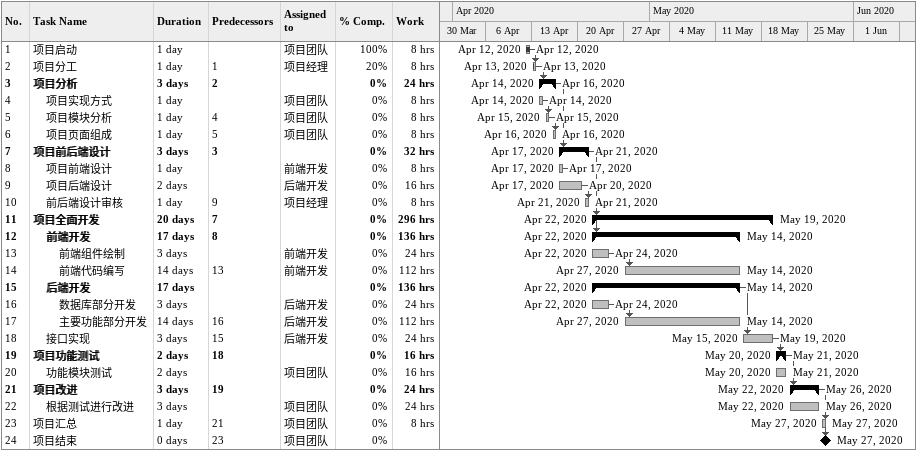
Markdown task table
| ID | Level | Task | Duration | Start | Finish | Predecessors | Resources | % complete | Work (h) |
|---|---|---|---|---|---|---|---|---|---|
| 1 | 1 | 项目启动 | 1d | 2020-04-12 | 2020-04-12 |  | 项目团队 | 100 | 8 |
| 2 | 1 | 项目分工 | 1d | 2020-04-13 | 2020-04-13 | 1 | 项目经理 | 20 | 8 |
| 3 | 1 | **项目分析** | 3d | 2020-04-14 | 2020-04-16 | 2 |  | 0 | 24 |
| 4 | 2 | 项目实现方式 | 1d | 2020-04-14 | 2020-04-14 |  | 项目团队 | 0 | 8 |
| 5 | 2 | 项目模块分析 | 1d | 2020-04-15 | 2020-04-15 | 4 | 项目团队 | 0 | 8 |
| 6 | 2 | 项目页面组成 | 1d | 2020-04-16 | 2020-04-16 | 5 | 项目团队 | 0 | 8 |
| 7 | 1 | **项目前后端设计** | 3d | 2020-04-17 | 2020-04-21 | 3 |  | 0 | 32 |
| 8 | 2 | 项目前端设计 | 1d | 2020-04-17 | 2020-04-17 |  | 前端开发 | 0 | 8 |
| 9 | 2 | 项目后端设计 | 2d | 2020-04-17 | 2020-04-20 |  | 后端开发 | 0 | 16 |
| 10 | 2 | 前后端设计审核 | 1d | 2020-04-21 | 2020-04-21 | 9 | 项目经理 | 0 | 8 |
| 11 | 1 | **项目全面开发** | 20d | 2020-04-22 | 2020-05-19 | 7 |  | 0 | 296 |
| 12 | 2 | **前端开发** | 17d | 2020-04-22 | 2020-05-14 | 8 |  | 0 | 136 |
| 13 | 3 | 前端组件绘制 | 3d | 2020-04-22 | 2020-04-24 |  | 前端开发 | 0 | 24 |
| 14 | 3 | 前端代码编写 | 14d | 2020-04-27 | 2020-05-14 | 13 | 前端开发 | 0 | 112 |
| 15 | 2 | **后端开发** | 17d | 2020-04-22 | 2020-05-14 |  |  | 0 | 136 |
| 16 | 3 | 数据库部分开发 | 3d | 2020-04-22 | 2020-04-24 |  | 后端开发 | 0 | 24 |
| 17 | 3 | 主要功能部分开发 | 14d | 2020-04-27 | 2020-05-14 | 16 | 后端开发 | 0 | 112 |
| 18 | 2 | 接口实现 | 3d | 2020-05-15 | 2020-05-19 | 15 | 后端开发 | 0 | 24 |
| 19 | 1 | **项目功能测试** | 2d | 2020-05-20 | 2020-05-21 | 18 |  | 0 | 16 |
| 20 | 2 | 功能模块测试 | 2d | 2020-05-20 | 2020-05-21 |  | 项目团队 | 0 | 16 |
| 21 | 1 | **项目改进** | 3d | 2020-05-22 | 2020-05-26 | 19 |  | 0 | 24 |
| 22 | 2 | 根据测试进行改进 | 3d | 2020-05-22 | 2020-05-26 |  | 项目团队 | 0 | 24 |
| 23 | 1 | 项目汇总 | 1d | 2020-05-27 | 2020-05-27 | 21 | 项目团队 | 0 | 8 |
| 24 | 1 | 项目结束 | 0d | 2020-05-27 | 2020-05-27 | 23 | 项目团队 | 0 |  |
